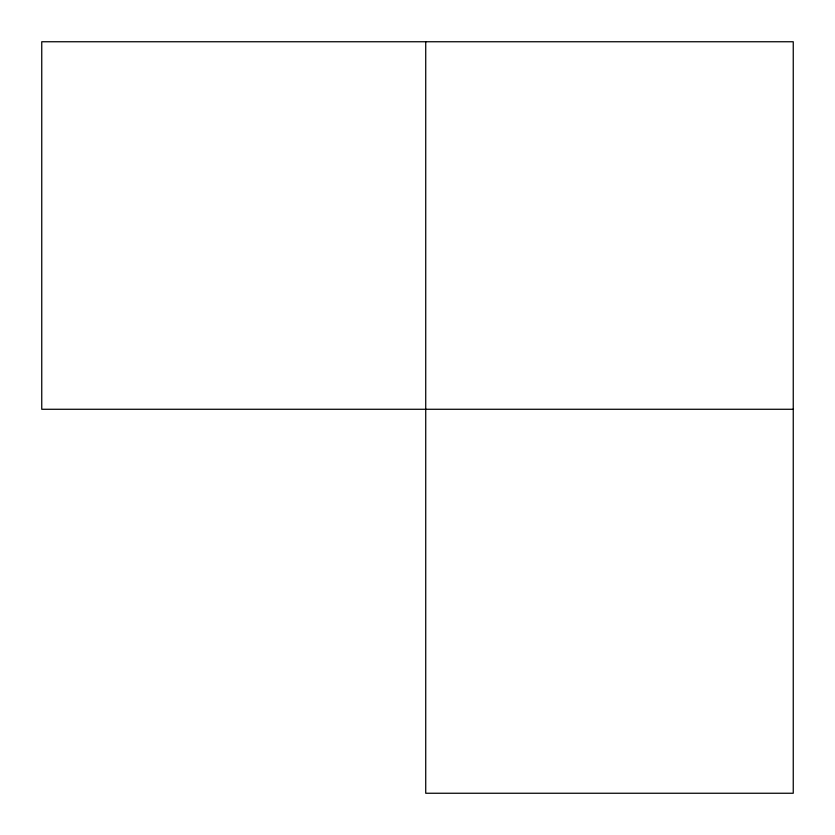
<?xml version="1.0" encoding="UTF-8"?>
<svg xmlns="http://www.w3.org/2000/svg" width="835" height="835" viewBox="0 0 835 835"><rect width="100%" height="100%" fill="white"/><g stroke="black" fill="none" stroke-linecap="round" stroke-linejoin="round"><path stroke-width="1.25" d="M793.25 409.275L41.75 409.275L41.75 41.75L793.25 41.75L793.25 793.25L425.725 793.25L425.725 41.75"/></g></svg>
